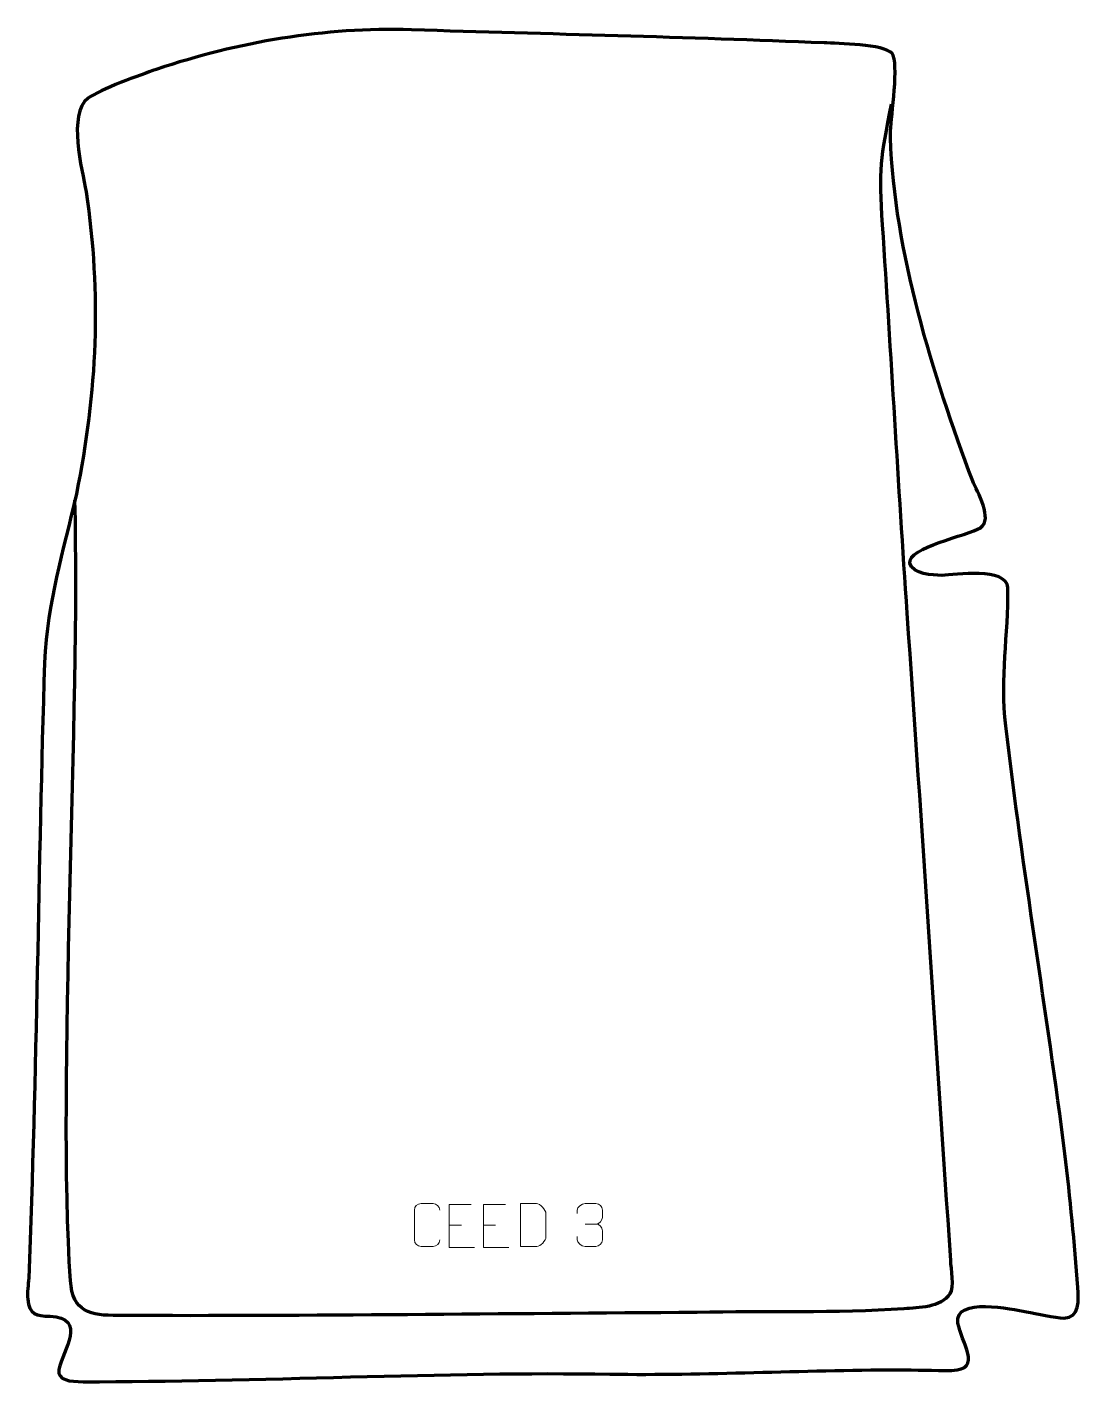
# Model space of a CAD drawing. Header units: millimetres. Extents: x -607 to 7, y -116 to 674.
import ezdxf

# ---------------------------------------------------------------- set-up
doc = ezdxf.new("R2010")
doc.units = ezdxf.units.MM
doc.header["$MEASUREMENT"] = 0
doc.layers.add('layer 2', color=7, linetype='Continuous')
doc.layers.add('layer 3', color=7, linetype='Continuous')

msp = doc.modelspace()

# ---------------------------------------------------------------- linework, layer by layer
at = {"layer": 'layer 2', "color": 142, "lineweight": 158}
msp.add_open_spline([(-102.8347, 629.3052), (-109.301, 597.9608), (-110.2147, 591.1269), (-108.085, 558.7769), (-108.085, 558.7769), (-103.1137, 483.2647), (-98.887, 407.7262), (-93.6994, 332.2153), (-93.6994, 332.2153), (-85.0368, 206.3226), (-76.6714, 80.4943), (-68.3637, -45.4194), (-68.3637, -45.4194), (-68.0449, -50.2514), (-66.1919, -61.0974), (-68.6263, -64.9373), (-68.6263, -64.9373), (-73.729, -72.9862), (-87.0323, -73.0426), (-95.4826, -73.5958), (-95.4826, -73.5958), (-135.2606, -76.4082), (-176.2762, -74.8767), (-216.2089, -75.8103), (-216.2089, -75.8103), (-328.7709, -76.486), (-441.5105, -78.0031), (-554.0574, -77.6033), (-554.0574, -77.6033), (-570.306, -77.5456), (-580.6775, -75.659), (-581.9036, -57.2921), (-581.9036, -57.2921), (-589.6618, 58.9297), (-575.8827, 276.2836), (-579.2987, 398.1396)], degree=3, knots=[0, 0, 0, 0, 0.1, 0.1, 0.1, 0.1, 0.2, 0.2, 0.2, 0.2, 0.3, 0.3, 0.3, 0.3, 0.4, 0.4, 0.4, 0.4, 0.5, 0.5, 0.5, 0.5, 0.6, 0.6, 0.6, 0.6, 0.7, 0.7, 0.7, 0.7, 0.8, 0.8, 0.8, 0.8, 1, 1, 1, 1], dxfattribs=at)
at = {"layer": 'layer 3', "color": 242, "lineweight": 158}
msp.add_open_spline([(-531.8643, 649.5632), (-483.36, 665.6607), (-434.0351, 674.2496), (-382.8586, 672.6367), (-382.8586, 672.6367), (-302.677, 670.1643), (-222.1561, 668.3598), (-142.0376, 665.0477), (-142.0376, 665.0477), (-134.2559, 664.6489), (-106.8931, 664.327), (-102.3975, 658.8659), (-102.3975, 658.8659), (-98.1101, 653.6575), (-102.895, 622.0812), (-103.2341, 613.9144), (-103.2341, 613.9144), (-103.2921, 612.5175), (-103.3068, 611.1774), (-103.3105, 609.7809), (-103.3105, 609.7809), (-101.0253, 542.777), (-78.5395, 471.8176), (-55.3241, 409.2515), (-55.3241, 409.2515), (-52.6429, 403.4871), (-43.2354, 386.8101), (-50.7943, 382.1197), (-50.7943, 382.1197), (-58.1053, 377.5829), (-93.7623, 370.4447), (-91.9092, 361.4986), (-91.9092, 361.4986), (-90.5606, 354.9883), (-78.4537, 354.3382), (-73.4048, 354.3198), (-73.4048, 354.3198), (-65.2513, 354.8677), (-35.9247, 359.0994), (-34.7198, 347.1798), (-34.7198, 347.1798), (-34.4749, 319.0894), (-39.3605, 294.9801), (-36.0252, 266.3085), (-36.0252, 266.3085), (-26.0906, 182.8183), (-12.1748, 100.0467), (-1.4567, 16.7503), (-1.4567, 16.7503), (1.5722, -9.1734), (4.1552, -35.2929), (6.0772, -61.3221), (6.0772, -61.3221), (6.5871, -68.2267), (7.2574, -79.2207), (-2.1952, -79.0483), (-2.1952, -79.0483), (-7.0128, -78.9605), (-18.2336, -76.3464), (-23.9695, -75.4091), (-23.9695, -75.4091), (-32.034, -74.0008), (-66.1703, -66.4373), (-63.9178, -82.0129), (-63.9178, -82.0129), (-62.3876, -92.5941), (-48.9119, -109.3407), (-67.5436, -109.5772), (-67.5436, -109.5772), (-77.8017, -109.7074), (-88.6636, -109.2329), (-99.0758, -109.2445), (-99.0758, -109.2445), (-155.0837, -109.3067), (-210.9848, -112.6365), (-267.0196, -111.7603), (-267.0196, -111.7603), (-361.6331, -110.2048), (-473.8747, -116.3189), (-574.4464, -116.2055), (-574.4464, -116.2055), (-582.1883, -116.1968), (-589.7653, -115.3434), (-588.5756, -109.1521), (-588.5756, -109.1521), (-586.354, -97.591), (-571.8967, -79.1056), (-593.8471, -78.0317), (-593.8471, -78.0317), (-601.7483, -77.6452), (-605.9361, -77.1856), (-606.8288, -67.9776), (-606.8288, -67.9776), (-607.1953, -64.1967), (-606.5398, -59.6436), (-606.2539, -55.8014), (-606.2539, -55.8014), (-601.4607, 63.9853), (-600.7691, 183.6402), (-597.0307, 303.3633), (-597.0307, 303.3633), (-595.0758, 339.9227), (-586.3684, 367.077), (-578.4202, 401.9519), (-578.4202, 401.9519), (-566.2812, 461.4728), (-563.7931, 518.0581), (-572.7741, 578.1998), (-572.7741, 578.1998), (-575.0651, 591.1749), (-583.6776, 623.5394), (-571.5634, 632.7374), (-571.5634, 632.7374), (-564.816, 637.8606), (-540.9306, 646.3032), (-531.8643, 649.5632)], degree=3, knots=[0, 0, 0, 0, 0.03333333, 0.03333333, 0.03333333, 0.03333333, 0.06666667, 0.06666667, 0.06666667, 0.06666667, 0.1, 0.1, 0.1, 0.1, 0.13333333, 0.13333333, 0.13333333, 0.13333333, 0.16666667, 0.16666667, 0.16666667, 0.16666667, 0.2, 0.2, 0.2, 0.2, 0.23333333, 0.23333333, 0.23333333, 0.23333333, 0.26666667, 0.26666667, 0.26666667, 0.26666667, 0.3, 0.3, 0.3, 0.3, 0.33333333, 0.33333333, 0.33333333, 0.33333333, 0.36666667, 0.36666667, 0.36666667, 0.36666667, 0.4, 0.4, 0.4, 0.4, 0.43333333, 0.43333333, 0.43333333, 0.43333333, 0.46666667, 0.46666667, 0.46666667, 0.46666667, 0.5, 0.5, 0.5, 0.5, 0.53333333, 0.53333333, 0.53333333, 0.53333333, 0.56666667, 0.56666667, 0.56666667, 0.56666667, 0.6, 0.6, 0.6, 0.6, 0.63333333, 0.63333333, 0.63333333, 0.63333333, 0.66666667, 0.66666667, 0.66666667, 0.66666667, 0.7, 0.7, 0.7, 0.7, 0.73333333, 0.73333333, 0.73333333, 0.73333333, 0.76666667, 0.76666667, 0.76666667, 0.76666667, 0.8, 0.8, 0.8, 0.8, 0.83333333, 0.83333333, 0.83333333, 0.83333333, 0.86666667, 0.86666667, 0.86666667, 0.86666667, 0.9, 0.9, 0.9, 0.9, 0.93333333, 0.93333333, 0.93333333, 0.93333333, 1, 1, 1, 1], dxfattribs=at)
at = {"layer": 'layer 3', "color": 250, "lineweight": 9}
for points, knots in [([(-366.3264, -33.4235), (-366.4662, -35.7469), (-368.1434, -37.2265), (-370.2911, -37.2373), (-370.2911, -37.2373), (-372.623, -37.2369), (-374.9549, -37.2369), (-377.2864, -37.2373), (-377.2864, -37.2373), (-379.2114, -37.3427), (-381.1835, -35.4582), (-381.1723, -33.4409), (-381.1723, -33.4409), (-381.1719, -27.6708), (-381.1719, -21.9011), (-381.1723, -16.1318), (-381.1723, -16.1318), (-381.1681, -13.9937), (-379.4214, -12.2745), (-377.269, -12.288), (-377.269, -12.288), (-374.9433, -12.288), (-372.6172, -12.288), (-370.2911, -12.288), (-370.2911, -12.288), (-368.3445, -12.2525), (-366.3531, -13.744), (-366.3264, -16.1816)], [0, 0, 0, 0, 0.125, 0.125, 0.125, 0.125, 0.25, 0.25, 0.25, 0.25, 0.375, 0.375, 0.375, 0.375, 0.5, 0.5, 0.5, 0.5, 0.625, 0.625, 0.625, 0.625, 0.75, 0.75, 0.75, 0.75, 1, 1, 1, 1]), ([(-348.0436, -12.8848), (-348.0436, -12.8848), (-360.9175, -12.8848), (-360.9175, -12.8848), (-360.9175, -12.8848), (-360.9175, -12.8848), (-360.9175, -37.8384), (-360.9175, -37.8384), (-360.9175, -37.8384), (-360.9175, -37.8384), (-346.0517, -37.8384), (-346.0517, -37.8384)], [0, 0, 0, 0, 0.25, 0.25, 0.25, 0.25, 0.5, 0.5, 0.5, 0.5, 1, 1, 1, 1]), ([(-328.0436, -12.8848), (-328.0436, -12.8848), (-340.9175, -12.8848), (-340.9175, -12.8848), (-340.9175, -12.8848), (-340.9175, -12.8848), (-340.9175, -37.8384), (-340.9175, -37.8384), (-340.9175, -37.8384), (-340.9175, -37.8384), (-326.0517, -37.8384), (-326.0517, -37.8384)], [0, 0, 0, 0, 0.25, 0.25, 0.25, 0.25, 0.5, 0.5, 0.5, 0.5, 1, 1, 1, 1]), ([(-319.2223, -37.2114), (-316.8905, -37.211), (-311.9403, -37.235), (-309.6088, -37.2353), (-309.6088, -37.2353), (-307.6838, -37.3407), (-304.3652, -33.7991), (-304.3764, -31.7818), (-304.3764, -31.7818), (-304.3768, -26.0117), (-304.3768, -23.842), (-304.3764, -18.0727), (-304.3764, -18.0727), (-304.3807, -15.9346), (-307.7552, -12.2745), (-309.9076, -12.288), (-309.9076, -12.288), (-312.2333, -12.288), (-316.9576, -12.288), (-319.2837, -12.288), (-319.2837, -12.288), (-319.2833, -18.0349), (-319.222, -31.4641), (-319.2223, -37.2114)], [0, 0, 0, 0, 0.14285714, 0.14285714, 0.14285714, 0.14285714, 0.28571429, 0.28571429, 0.28571429, 0.28571429, 0.42857143, 0.42857143, 0.42857143, 0.42857143, 0.57142857, 0.57142857, 0.57142857, 0.57142857, 0.71428571, 0.71428571, 0.71428571, 0.71428571, 1, 1, 1, 1]), ([(-286.1945, -17.9703), (-286.1945, -17.9703), (-286.1945, -16.1131), (-286.1945, -16.1131), (-286.1945, -16.1131), (-286.2088, -14.3712), (-283.5443, -12.2531), (-281.4852, -12.2758), (-281.4852, -12.2758), (-279.4211, -12.2758), (-277.3571, -12.2758), (-275.2934, -12.2758), (-275.2934, -12.2758), (-273.0989, -12.267), (-271.5006, -14.1138), (-271.4562, -16.0259), (-271.4562, -16.0259), (-271.4566, -17.461), (-271.4566, -18.8961), (-271.4562, -20.3316), (-271.4562, -20.3316), (-271.5048, -21.9851), (-273.1074, -24.2151), (-275.3057, -24.2051), (-275.3057, -24.2051), (-273.102, -24.2163), (-271.494, -26.0195), (-271.44, -28.079), (-271.44, -28.079), (-271.4404, -29.8637), (-271.4404, -31.6484), (-271.44, -33.4335), (-271.44, -33.4335), (-271.4299, -35.4949), (-273.4848, -37.258), (-275.3057, -37.2499), (-275.3057, -37.2499), (-277.371, -37.2496), (-279.4362, -37.2496), (-281.5018, -37.2499), (-281.5018, -37.2499), (-283.6704, -37.2384), (-286.2014, -34.8382), (-286.22, -33.3764), (-286.22, -33.3764), (-286.22, -33.3764), (-286.22, -31.4678), (-286.22, -31.4678)], [0, 0, 0, 0, 0.07692308, 0.07692308, 0.07692308, 0.07692308, 0.15384615, 0.15384615, 0.15384615, 0.15384615, 0.23076923, 0.23076923, 0.23076923, 0.23076923, 0.30769231, 0.30769231, 0.30769231, 0.30769231, 0.38461538, 0.38461538, 0.38461538, 0.38461538, 0.46153846, 0.46153846, 0.46153846, 0.46153846, 0.53846154, 0.53846154, 0.53846154, 0.53846154, 0.61538462, 0.61538462, 0.61538462, 0.61538462, 0.69230769, 0.69230769, 0.69230769, 0.69230769, 0.76923077, 0.76923077, 0.76923077, 0.76923077, 0.84615385, 0.84615385, 0.84615385, 0.84615385, 1, 1, 1, 1])]:
    msp.add_open_spline(points, degree=3, knots=knots, dxfattribs=at)
for points in [[(-360.9175, -24.7645), (-360.9175, -24.7645), (-353.7494, -24.7645), (-353.7494, -24.7645)], [(-340.9175, -24.7645), (-340.9175, -24.7645), (-333.7494, -24.7645), (-333.7494, -24.7645)], [(-281.4848, -24.2155), (-281.4848, -24.2155), (-275.2884, -24.2155), (-275.2884, -24.2155)]]:
    msp.add_open_spline(points, degree=3, dxfattribs=at)

doc.saveas('drawing.dxf')
